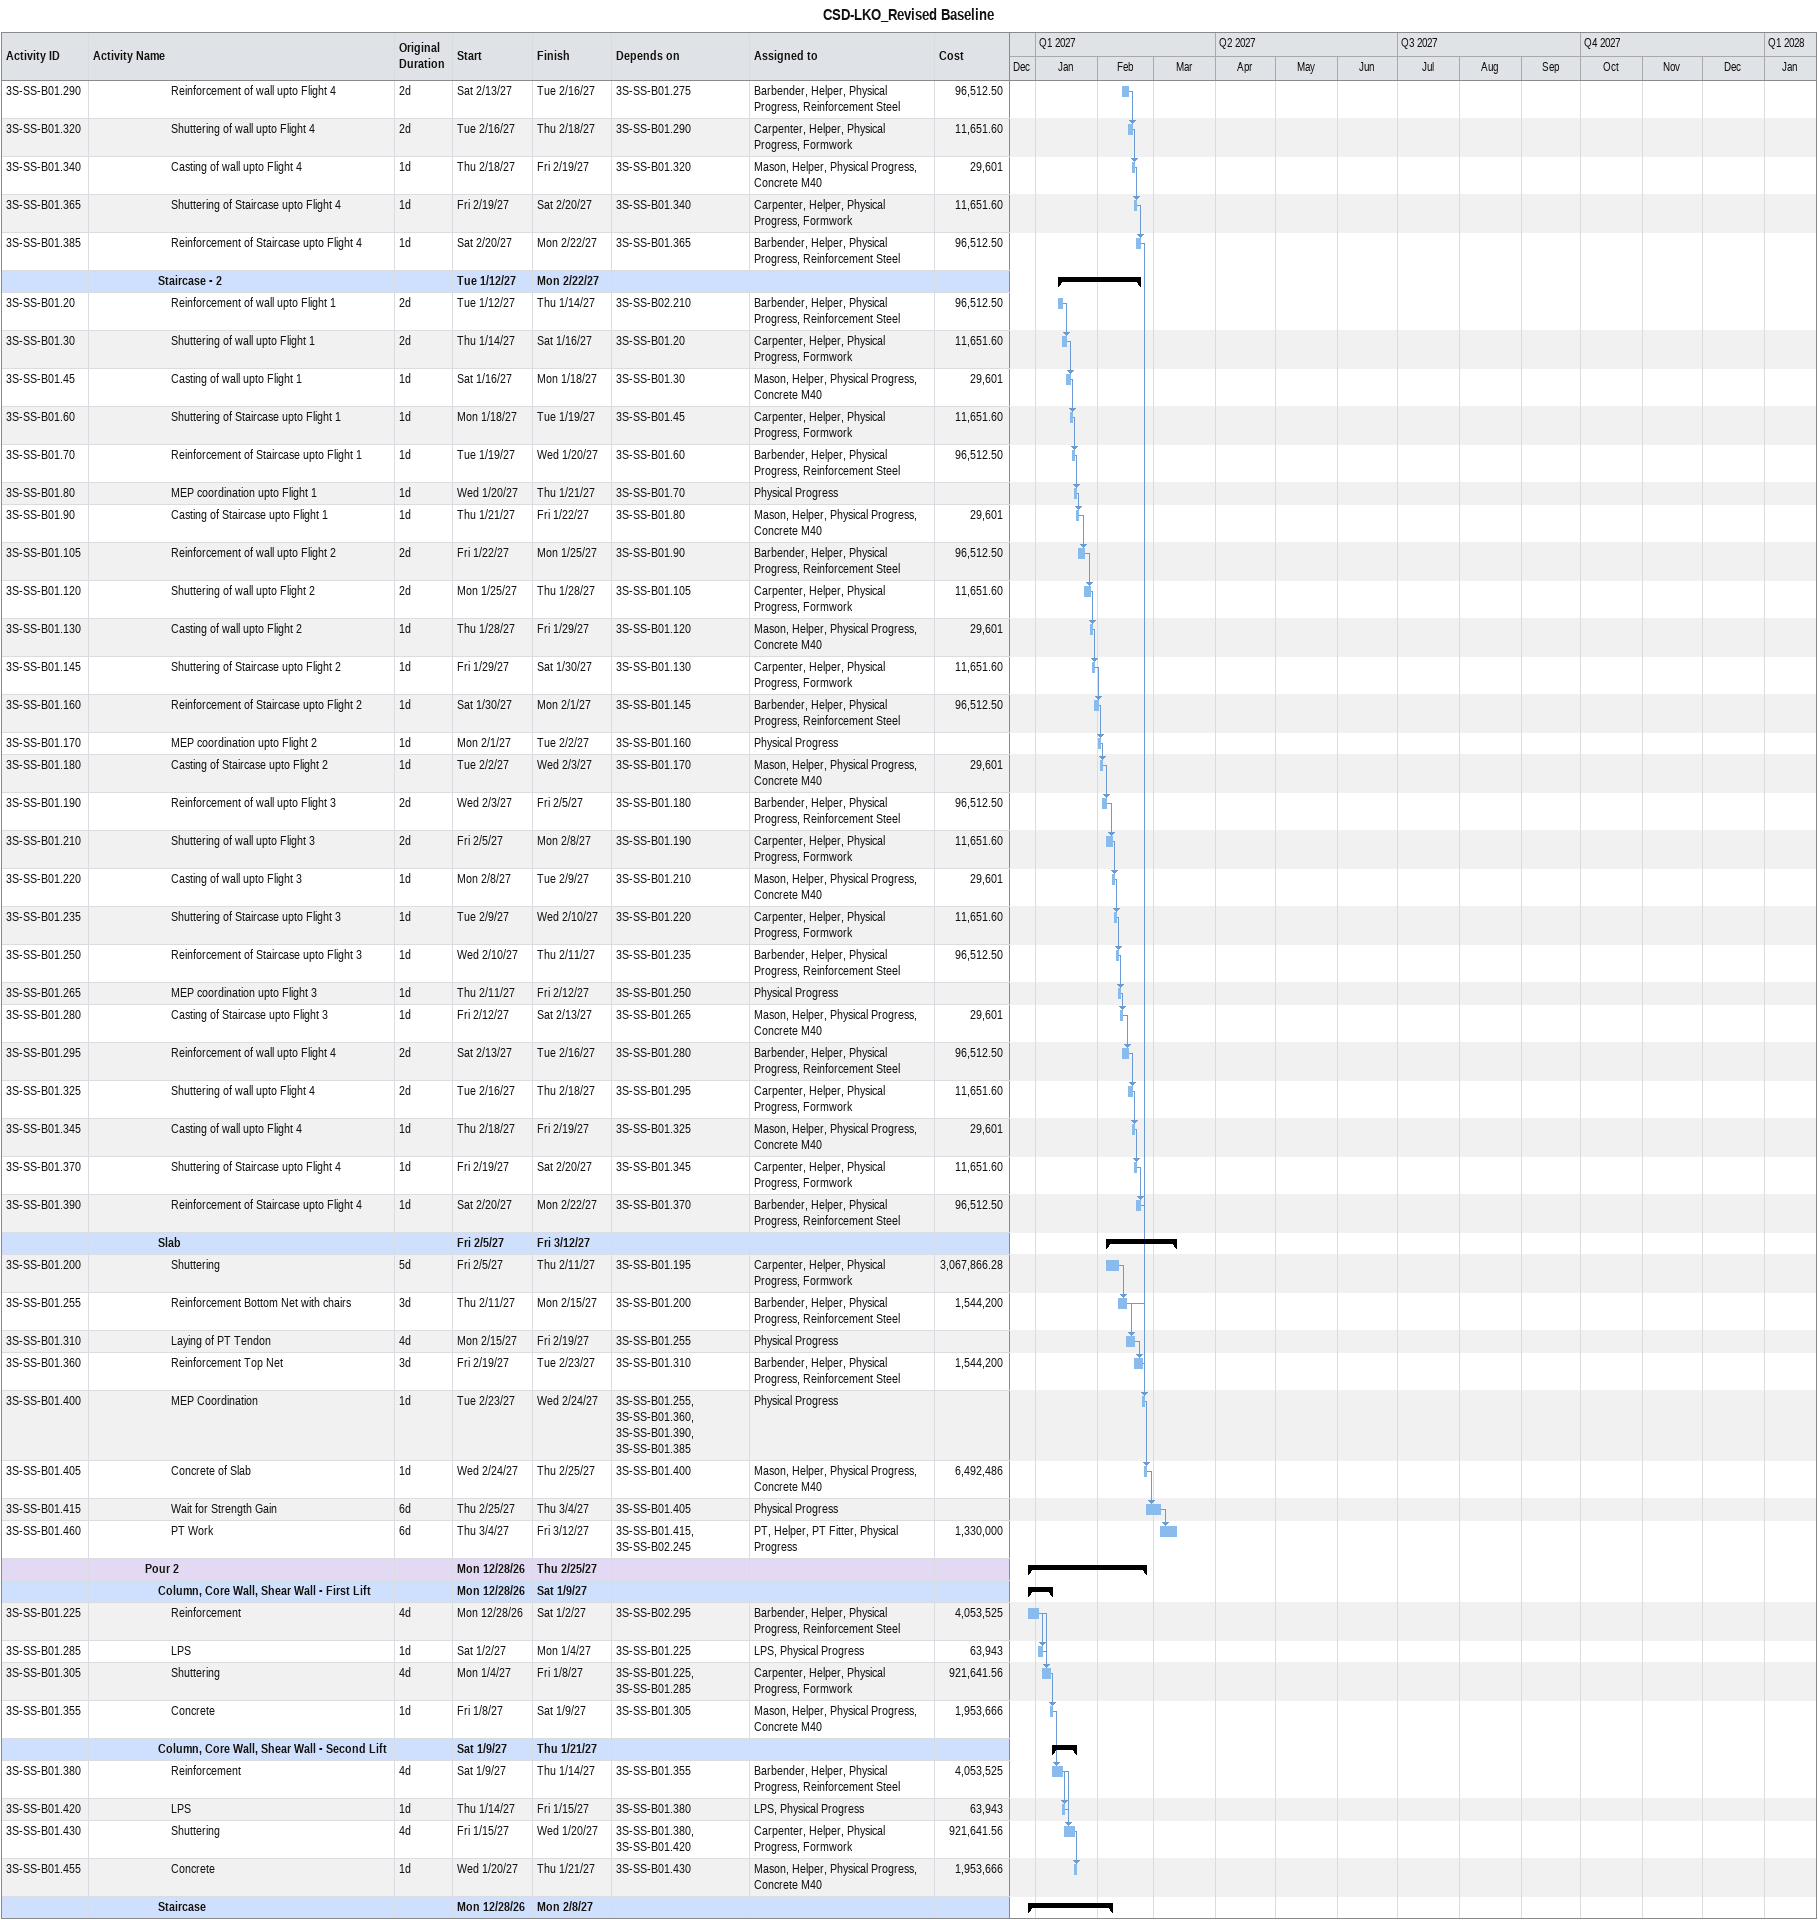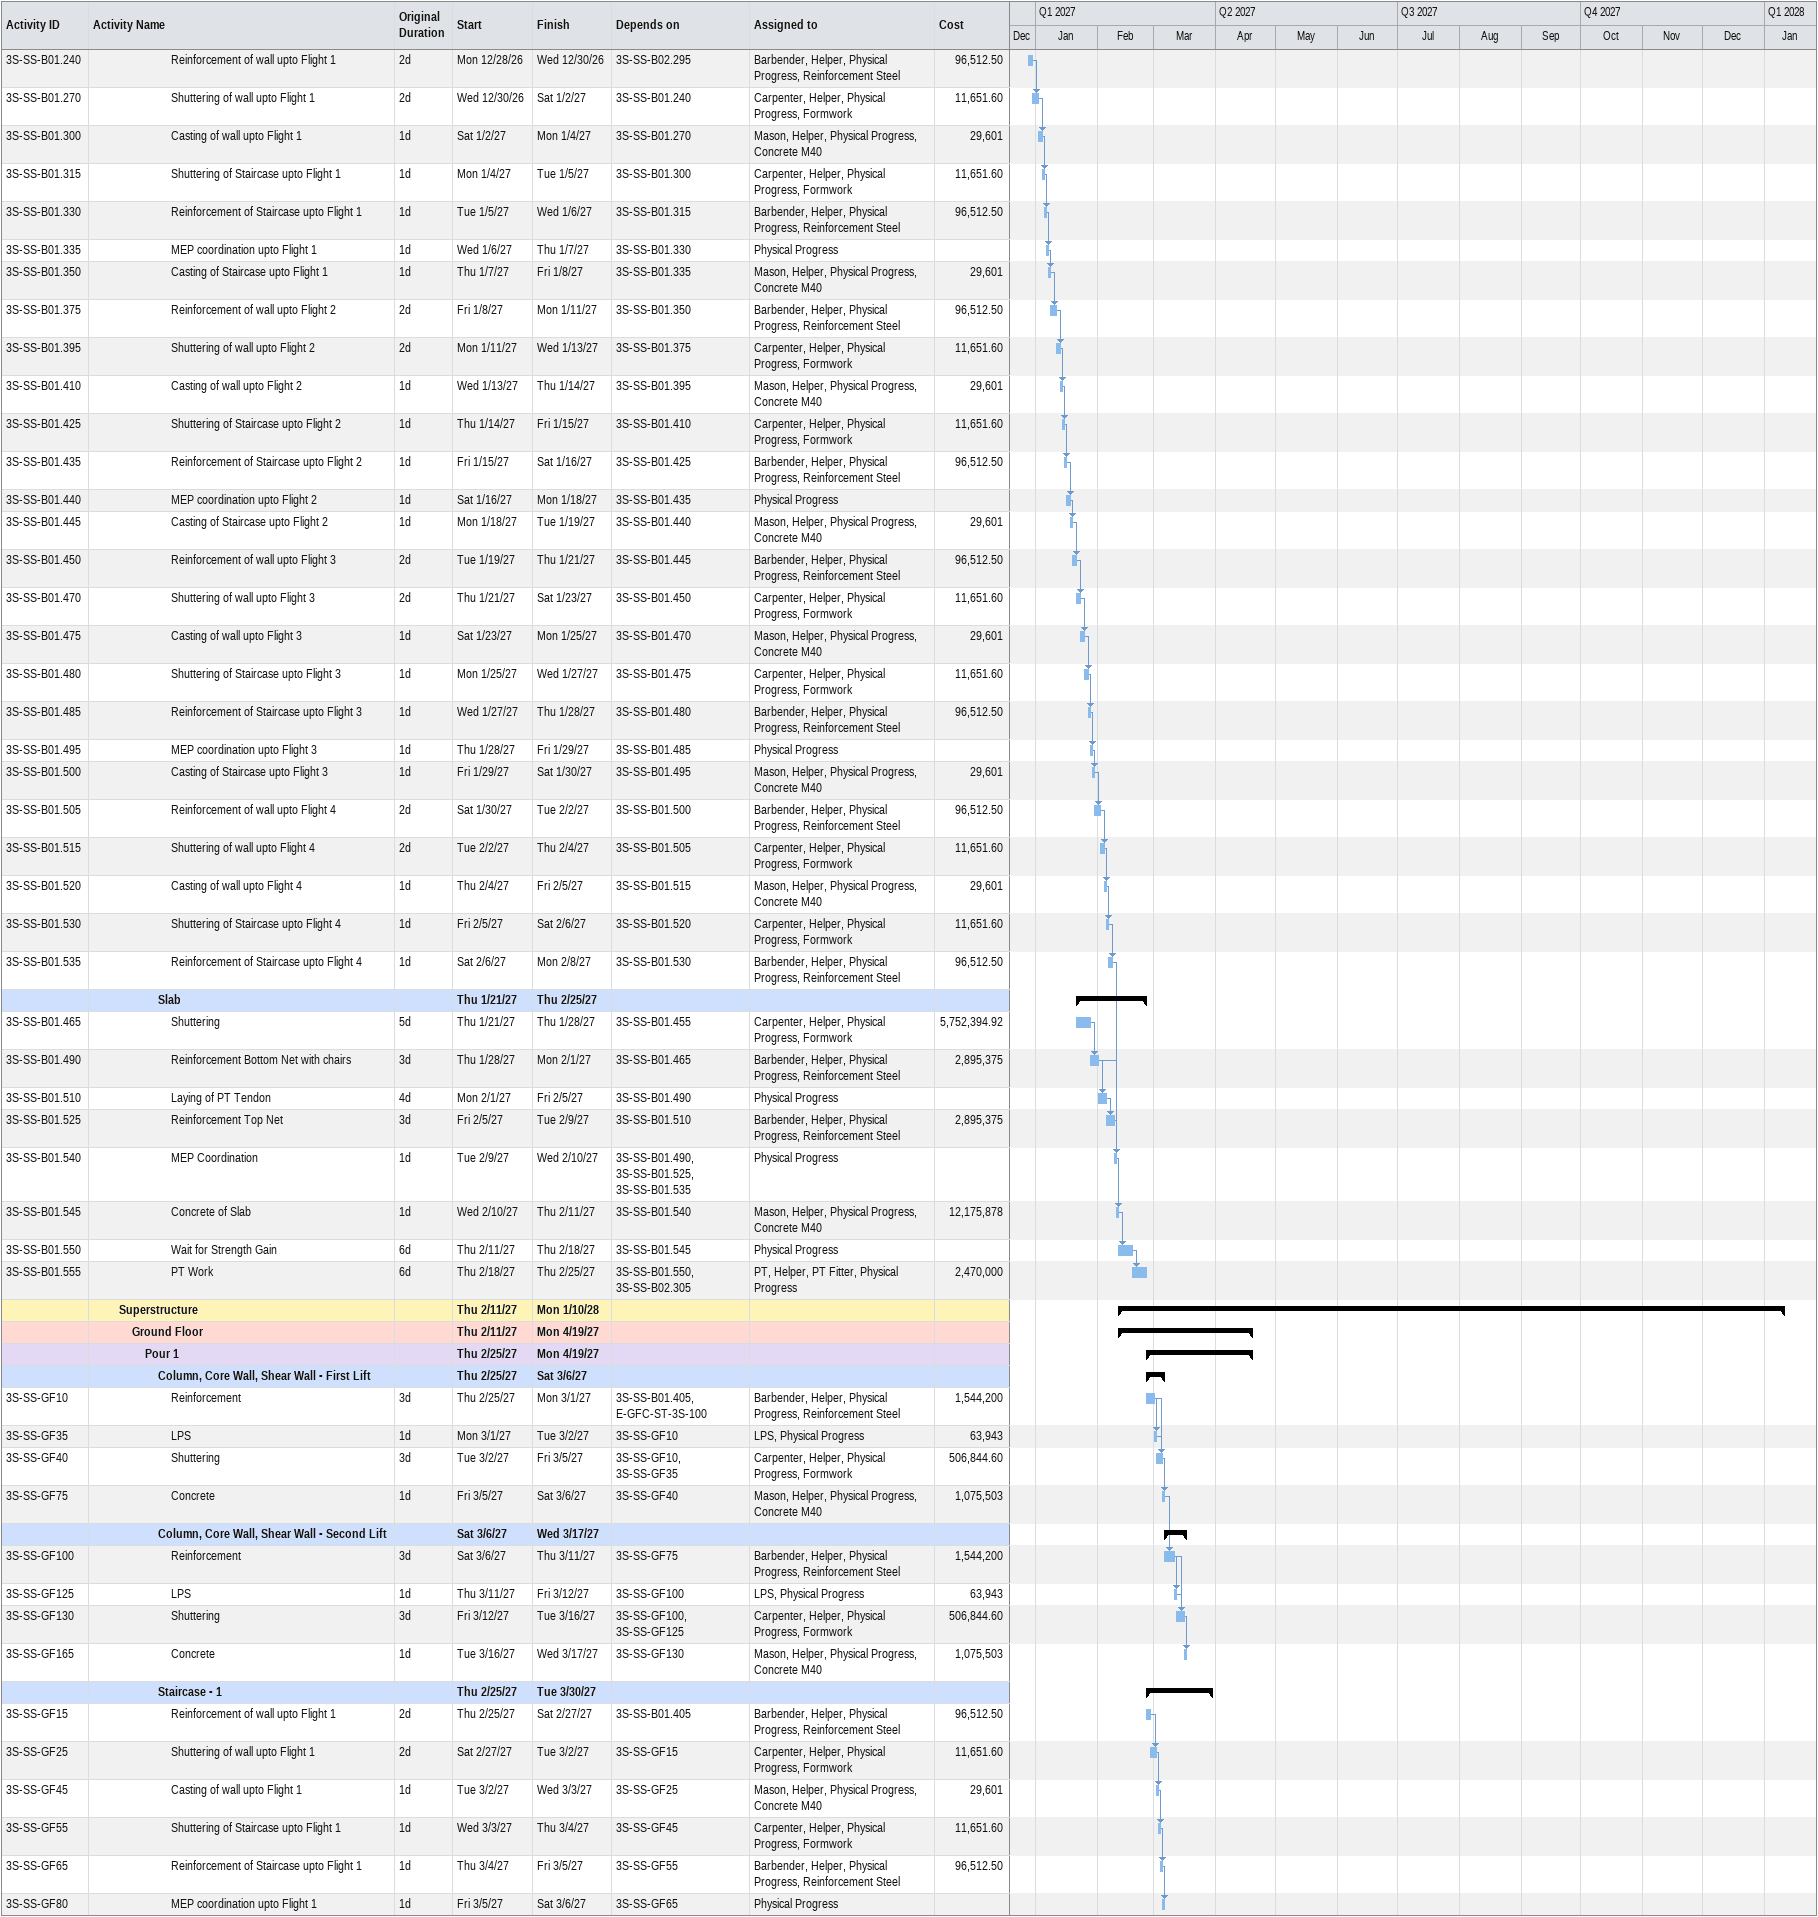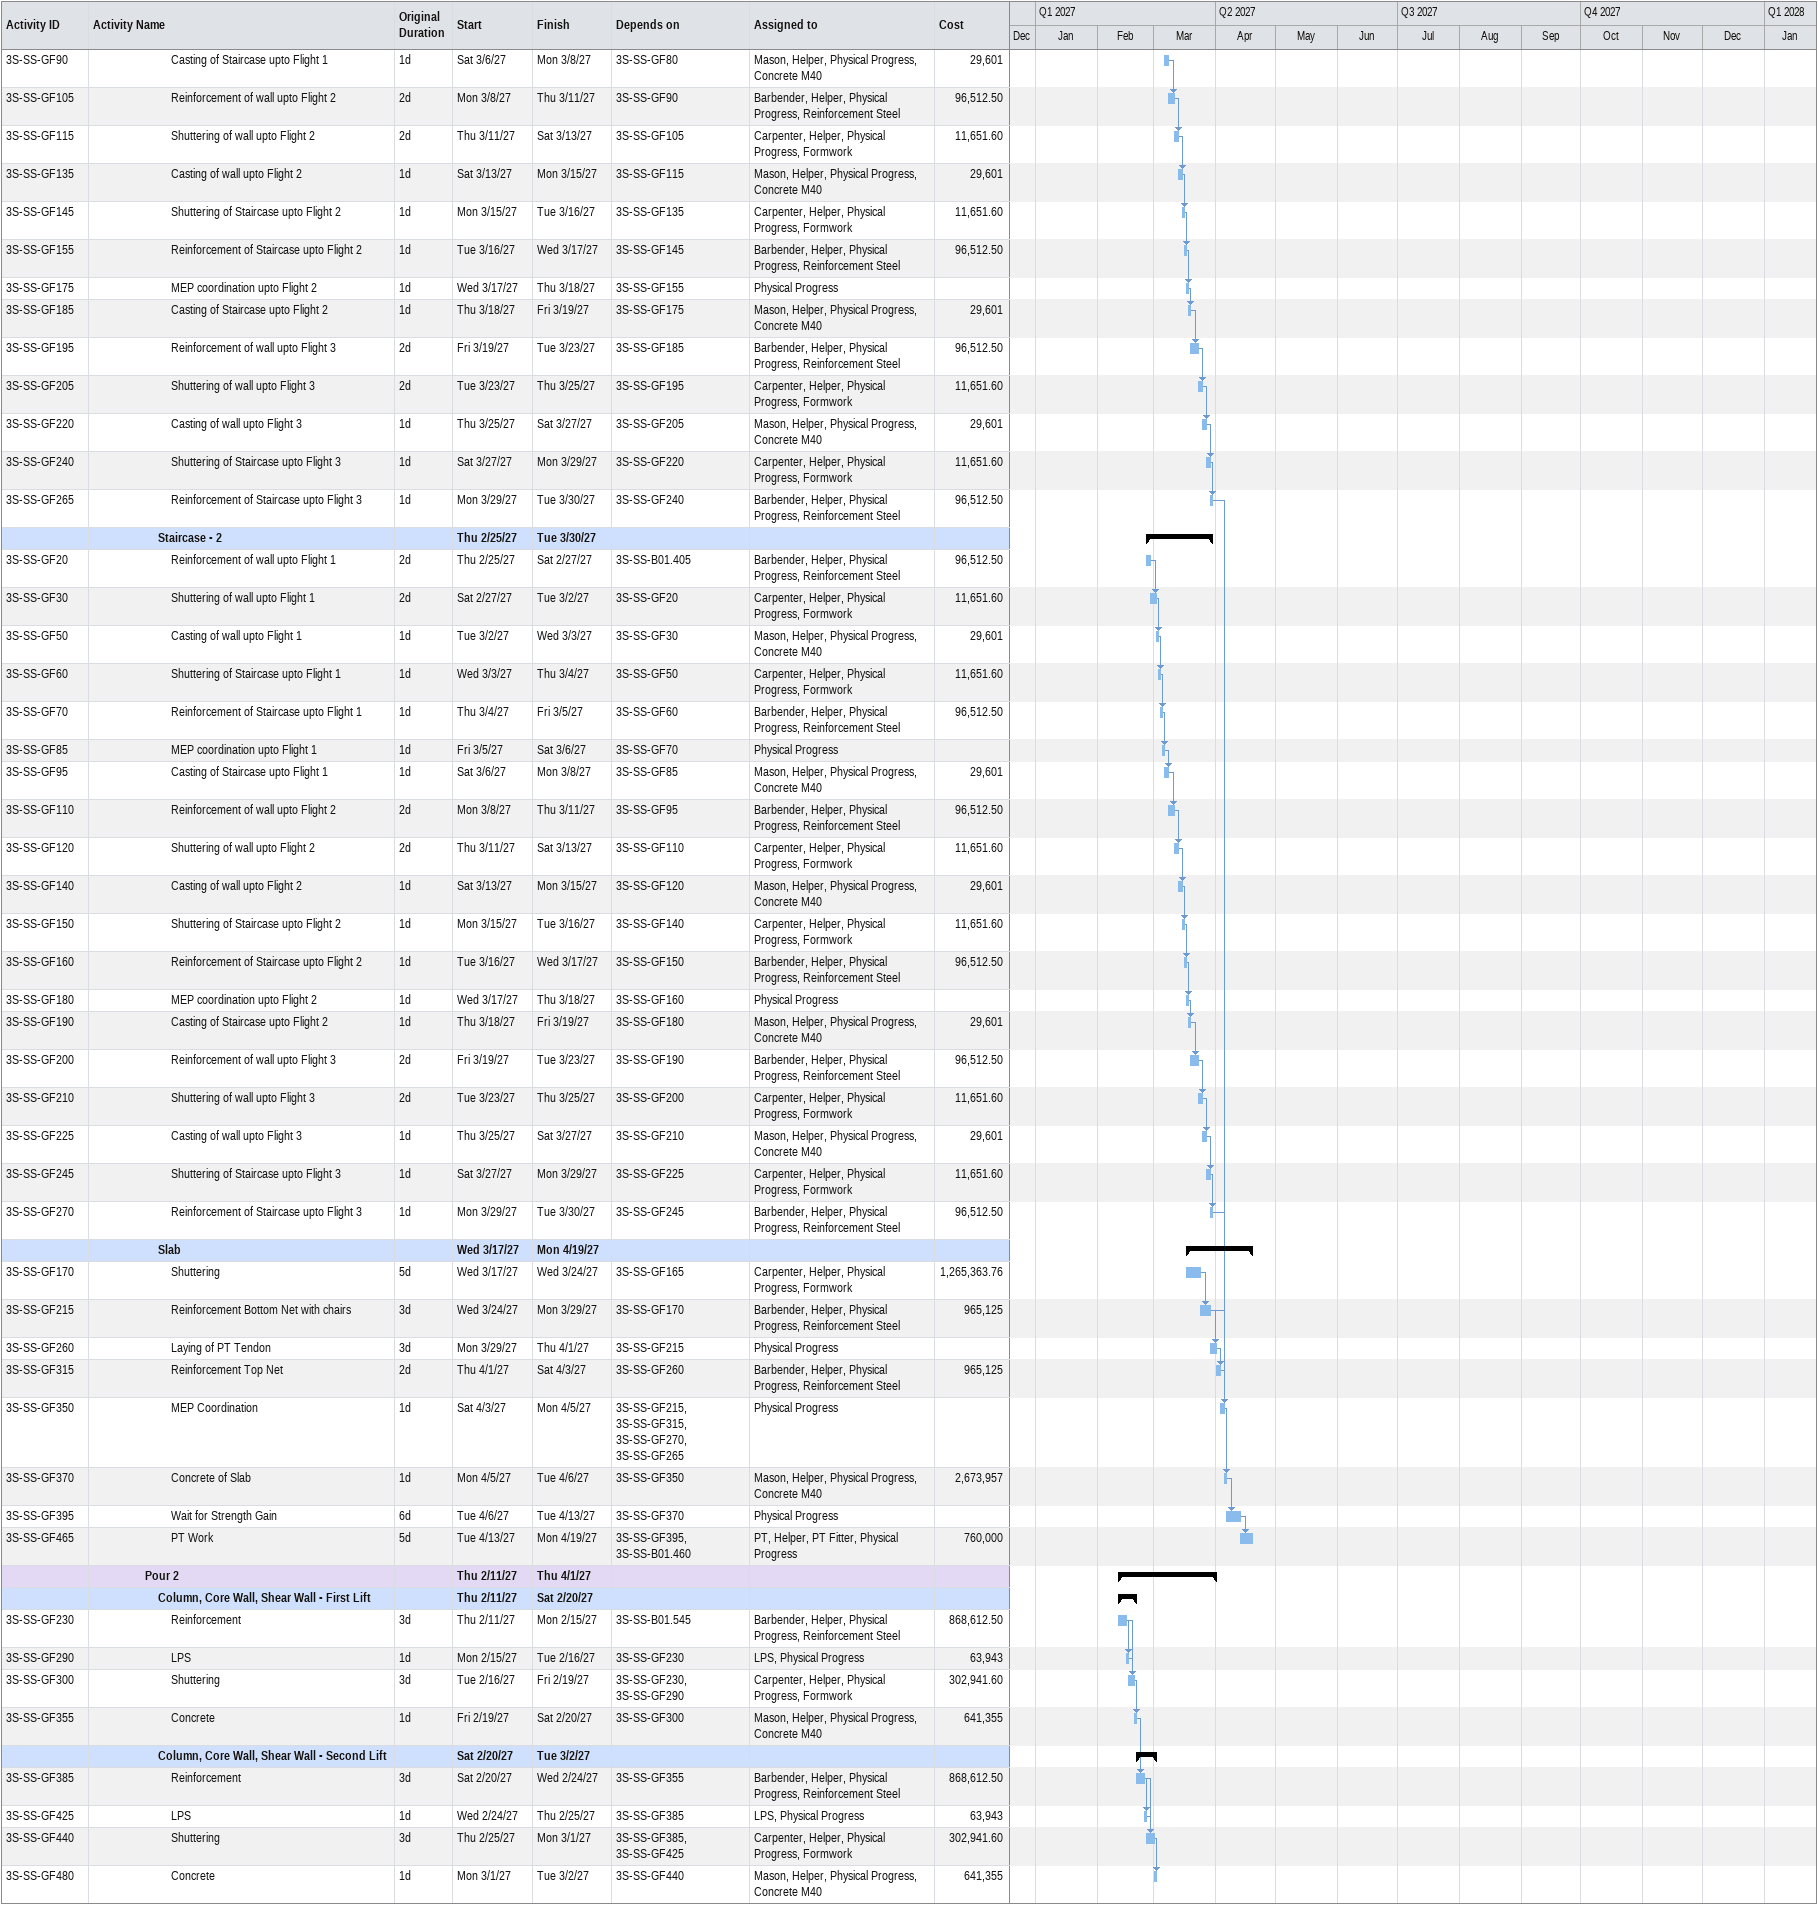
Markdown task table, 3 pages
CSD-LKO_Revised Baseline

| ID | Level | Task | Original duration | Start | Finish | Predecessors | Resources | Cost |
|---|---|---|---|---|---|---|---|---|
| 3S-SS-B01.290 | 7 | Reinforcement of wall upto Flight 4 | 2d | 2027-02-13 | 2027-02-16 | 3S-SS-B01.275 | Barbender, Helper, Physical Progress, Reinforcement Steel | 96512.50 |
| 3S-SS-B01.320 | 7 | Shuttering of wall upto Flight 4 | 2d | 2027-02-16 | 2027-02-18 | 3S-SS-B01.290 | Carpenter, Helper, Physical Progress, Formwork | 11651.60 |
| 3S-SS-B01.340 | 7 | Casting of wall upto Flight 4 | 1d | 2027-02-18 | 2027-02-19 | 3S-SS-B01.320 | Mason, Helper, Physical Progress, Concrete M40 | 29601 |
| 3S-SS-B01.365 | 7 | Shuttering of Staircase upto Flight 4 | 1d | 2027-02-19 | 2027-02-20 | 3S-SS-B01.340 | Carpenter, Helper, Physical Progress, Formwork | 11651.60 |
| 3S-SS-B01.385 | 7 | Reinforcement of Staircase upto Flight 4 | 1d | 2027-02-20 | 2027-02-22 | 3S-SS-B01.365 | Barbender, Helper, Physical Progress, Reinforcement Steel | 96512.50 |
|  | 6 | **Staircase - 2** |  | 2027-01-12 | 2027-02-22 |  |  |  |
| 3S-SS-B01.20 | 7 | Reinforcement of wall upto Flight 1 | 2d | 2027-01-12 | 2027-01-14 | 3S-SS-B02.210 | Barbender, Helper, Physical Progress, Reinforcement Steel | 96512.50 |
| 3S-SS-B01.30 | 7 | Shuttering of wall upto Flight 1 | 2d | 2027-01-14 | 2027-01-16 | 3S-SS-B01.20 | Carpenter, Helper, Physical Progress, Formwork | 11651.60 |
| 3S-SS-B01.45 | 7 | Casting of wall upto Flight 1 | 1d | 2027-01-16 | 2027-01-18 | 3S-SS-B01.30 | Mason, Helper, Physical Progress, Concrete M40 | 29601 |
| 3S-SS-B01.60 | 7 | Shuttering of Staircase upto Flight 1 | 1d | 2027-01-18 | 2027-01-19 | 3S-SS-B01.45 | Carpenter, Helper, Physical Progress, Formwork | 11651.60 |
| 3S-SS-B01.70 | 7 | Reinforcement of Staircase upto Flight 1 | 1d | 2027-01-19 | 2027-01-20 | 3S-SS-B01.60 | Barbender, Helper, Physical Progress, Reinforcement Steel | 96512.50 |
| 3S-SS-B01.80 | 7 | MEP coordination upto Flight 1 | 1d | 2027-01-20 | 2027-01-21 | 3S-SS-B01.70 | Physical Progress |  |
| 3S-SS-B01.90 | 7 | Casting of Staircase upto Flight 1 | 1d | 2027-01-21 | 2027-01-22 | 3S-SS-B01.80 | Mason, Helper, Physical Progress, Concrete M40 | 29601 |
| 3S-SS-B01.105 | 7 | Reinforcement of wall upto Flight 2 | 2d | 2027-01-22 | 2027-01-25 | 3S-SS-B01.90 | Barbender, Helper, Physical Progress, Reinforcement Steel | 96512.50 |
| 3S-SS-B01.120 | 7 | Shuttering of wall upto Flight 2 | 2d | 2027-01-25 | 2027-01-28 | 3S-SS-B01.105 | Carpenter, Helper, Physical Progress, Formwork | 11651.60 |
| 3S-SS-B01.130 | 7 | Casting of wall upto Flight 2 | 1d | 2027-01-28 | 2027-01-29 | 3S-SS-B01.120 | Mason, Helper, Physical Progress, Concrete M40 | 29601 |
| 3S-SS-B01.145 | 7 | Shuttering of Staircase upto Flight 2 | 1d | 2027-01-29 | 2027-01-30 | 3S-SS-B01.130 | Carpenter, Helper, Physical Progress, Formwork | 11651.60 |
| 3S-SS-B01.160 | 7 | Reinforcement of Staircase upto Flight 2 | 1d | 2027-01-30 | 2027-02-01 | 3S-SS-B01.145 | Barbender, Helper, Physical Progress, Reinforcement Steel | 96512.50 |
| 3S-SS-B01.170 | 7 | MEP coordination upto Flight 2 | 1d | 2027-02-01 | 2027-02-02 | 3S-SS-B01.160 | Physical Progress |  |
| 3S-SS-B01.180 | 7 | Casting of Staircase upto Flight 2 | 1d | 2027-02-02 | 2027-02-03 | 3S-SS-B01.170 | Mason, Helper, Physical Progress, Concrete M40 | 29601 |
| 3S-SS-B01.190 | 7 | Reinforcement of wall upto Flight 3 | 2d | 2027-02-03 | 2027-02-05 | 3S-SS-B01.180 | Barbender, Helper, Physical Progress, Reinforcement Steel | 96512.50 |
| 3S-SS-B01.210 | 7 | Shuttering of wall upto Flight 3 | 2d | 2027-02-05 | 2027-02-08 | 3S-SS-B01.190 | Carpenter, Helper, Physical Progress, Formwork | 11651.60 |
| 3S-SS-B01.220 | 7 | Casting of wall upto Flight 3 | 1d | 2027-02-08 | 2027-02-09 | 3S-SS-B01.210 | Mason, Helper, Physical Progress, Concrete M40 | 29601 |
| 3S-SS-B01.235 | 7 | Shuttering of Staircase upto Flight 3 | 1d | 2027-02-09 | 2027-02-10 | 3S-SS-B01.220 | Carpenter, Helper, Physical Progress, Formwork | 11651.60 |
| 3S-SS-B01.250 | 7 | Reinforcement of Staircase upto Flight 3 | 1d | 2027-02-10 | 2027-02-11 | 3S-SS-B01.235 | Barbender, Helper, Physical Progress, Reinforcement Steel | 96512.50 |
| 3S-SS-B01.265 | 7 | MEP coordination upto Flight 3 | 1d | 2027-02-11 | 2027-02-12 | 3S-SS-B01.250 | Physical Progress |  |
| 3S-SS-B01.280 | 7 | Casting of Staircase upto Flight 3 | 1d | 2027-02-12 | 2027-02-13 | 3S-SS-B01.265 | Mason, Helper, Physical Progress, Concrete M40 | 29601 |
| 3S-SS-B01.295 | 7 | Reinforcement of wall upto Flight 4 | 2d | 2027-02-13 | 2027-02-16 | 3S-SS-B01.280 | Barbender, Helper, Physical Progress, Reinforcement Steel | 96512.50 |
| 3S-SS-B01.325 | 7 | Shuttering of wall upto Flight 4 | 2d | 2027-02-16 | 2027-02-18 | 3S-SS-B01.295 | Carpenter, Helper, Physical Progress, Formwork | 11651.60 |
| 3S-SS-B01.345 | 7 | Casting of wall upto Flight 4 | 1d | 2027-02-18 | 2027-02-19 | 3S-SS-B01.325 | Mason, Helper, Physical Progress, Concrete M40 | 29601 |
| 3S-SS-B01.370 | 7 | Shuttering of Staircase upto Flight 4 | 1d | 2027-02-19 | 2027-02-20 | 3S-SS-B01.345 | Carpenter, Helper, Physical Progress, Formwork | 11651.60 |
| 3S-SS-B01.390 | 7 | Reinforcement of Staircase upto Flight 4 | 1d | 2027-02-20 | 2027-02-22 | 3S-SS-B01.370 | Barbender, Helper, Physical Progress, Reinforcement Steel | 96512.50 |
|  | 6 | **Slab** |  | 2027-02-05 | 2027-03-12 |  |  |  |
| 3S-SS-B01.200 | 7 | Shuttering | 5d | 2027-02-05 | 2027-02-11 | 3S-SS-B01.195 | Carpenter, Helper, Physical Progress, Formwork | 3067866.28 |
| 3S-SS-B01.255 | 7 | Reinforcement Bottom Net with chairs | 3d | 2027-02-11 | 2027-02-15 | 3S-SS-B01.200 | Barbender, Helper, Physical Progress, Reinforcement Steel | 1544200 |
| 3S-SS-B01.310 | 7 | Laying of PT Tendon | 4d | 2027-02-15 | 2027-02-19 | 3S-SS-B01.255 | Physical Progress |  |
| 3S-SS-B01.360 | 7 | Reinforcement Top Net | 3d | 2027-02-19 | 2027-02-23 | 3S-SS-B01.310 | Barbender, Helper, Physical Progress, Reinforcement Steel | 1544200 |
| 3S-SS-B01.400 | 7 | MEP Coordination | 1d | 2027-02-23 | 2027-02-24 | 3S-SS-B01.255, 3S-SS-B01.360, 3S-SS-B01.390, 3S-SS-B01.385 | Physical Progress |  |
| 3S-SS-B01.405 | 7 | Concrete of Slab | 1d | 2027-02-24 | 2027-02-25 | 3S-SS-B01.400 | Mason, Helper, Physical Progress, Concrete M40 | 6492486 |
| 3S-SS-B01.415 | 7 | Wait for Strength Gain | 6d | 2027-02-25 | 2027-03-04 | 3S-SS-B01.405 | Physical Progress |  |
| 3S-SS-B01.460 | 7 | PT Work | 6d | 2027-03-04 | 2027-03-12 | 3S-SS-B01.415, 3S-SS-B02.245 | PT, Helper, PT Fitter, Physical Progress | 1330000 |
|  | 5 | **Pour 2** |  | 2026-12-28 | 2027-02-25 |  |  |  |
|  | 6 | **Column, Core Wall, Shear Wall - First Lift** |  | 2026-12-28 | 2027-01-09 |  |  |  |
| 3S-SS-B01.225 | 7 | Reinforcement | 4d | 2026-12-28 | 2027-01-02 | 3S-SS-B02.295 | Barbender, Helper, Physical Progress, Reinforcement Steel | 4053525 |
| 3S-SS-B01.285 | 7 | LPS | 1d | 2027-01-02 | 2027-01-04 | 3S-SS-B01.225 | LPS, Physical Progress | 63943 |
| 3S-SS-B01.305 | 7 | Shuttering | 4d | 2027-01-04 | 2027-01-08 | 3S-SS-B01.225, 3S-SS-B01.285 | Carpenter, Helper, Physical Progress, Formwork | 921641.56 |
| 3S-SS-B01.355 | 7 | Concrete | 1d | 2027-01-08 | 2027-01-09 | 3S-SS-B01.305 | Mason, Helper, Physical Progress, Concrete M40 | 1953666 |
|  | 6 | **Column, Core Wall, Shear Wall - Second Lift** |  | 2027-01-09 | 2027-01-21 |  |  |  |
| 3S-SS-B01.380 | 7 | Reinforcement | 4d | 2027-01-09 | 2027-01-14 | 3S-SS-B01.355 | Barbender, Helper, Physical Progress, Reinforcement Steel | 4053525 |
| 3S-SS-B01.420 | 7 | LPS | 1d | 2027-01-14 | 2027-01-15 | 3S-SS-B01.380 | LPS, Physical Progress | 63943 |
| 3S-SS-B01.430 | 7 | Shuttering | 4d | 2027-01-15 | 2027-01-20 | 3S-SS-B01.380, 3S-SS-B01.420 | Carpenter, Helper, Physical Progress, Formwork | 921641.56 |
| 3S-SS-B01.455 | 7 | Concrete | 1d | 2027-01-20 | 2027-01-21 | 3S-SS-B01.430 | Mason, Helper, Physical Progress, Concrete M40 | 1953666 |
|  | 6 | **Staircase** |  | 2026-12-28 | 2027-02-08 |  |  |  |
| 3S-SS-B01.240 | 7 | Reinforcement of wall upto Flight 1 | 2d | 2026-12-28 | 2026-12-30 | 3S-SS-B02.295 | Barbender, Helper, Physical Progress, Reinforcement Steel | 96512.50 |
| 3S-SS-B01.270 | 7 | Shuttering of wall upto Flight 1 | 2d | 2026-12-30 | 2027-01-02 | 3S-SS-B01.240 | Carpenter, Helper, Physical Progress, Formwork | 11651.60 |
| 3S-SS-B01.300 | 7 | Casting of wall upto Flight 1 | 1d | 2027-01-02 | 2027-01-04 | 3S-SS-B01.270 | Mason, Helper, Physical Progress, Concrete M40 | 29601 |
| 3S-SS-B01.315 | 7 | Shuttering of Staircase upto Flight 1 | 1d | 2027-01-04 | 2027-01-05 | 3S-SS-B01.300 | Carpenter, Helper, Physical Progress, Formwork | 11651.60 |
| 3S-SS-B01.330 | 7 | Reinforcement of Staircase upto Flight 1 | 1d | 2027-01-05 | 2027-01-06 | 3S-SS-B01.315 | Barbender, Helper, Physical Progress, Reinforcement Steel | 96512.50 |
| 3S-SS-B01.335 | 7 | MEP coordination upto Flight 1 | 1d | 2027-01-06 | 2027-01-07 | 3S-SS-B01.330 | Physical Progress |  |
| 3S-SS-B01.350 | 7 | Casting of Staircase upto Flight 1 | 1d | 2027-01-07 | 2027-01-08 | 3S-SS-B01.335 | Mason, Helper, Physical Progress, Concrete M40 | 29601 |
| 3S-SS-B01.375 | 7 | Reinforcement of wall upto Flight 2 | 2d | 2027-01-08 | 2027-01-11 | 3S-SS-B01.350 | Barbender, Helper, Physical Progress, Reinforcement Steel | 96512.50 |
| 3S-SS-B01.395 | 7 | Shuttering of wall upto Flight 2 | 2d | 2027-01-11 | 2027-01-13 | 3S-SS-B01.375 | Carpenter, Helper, Physical Progress, Formwork | 11651.60 |
| 3S-SS-B01.410 | 7 | Casting of wall upto Flight 2 | 1d | 2027-01-13 | 2027-01-14 | 3S-SS-B01.395 | Mason, Helper, Physical Progress, Concrete M40 | 29601 |
| 3S-SS-B01.425 | 7 | Shuttering of Staircase upto Flight 2 | 1d | 2027-01-14 | 2027-01-15 | 3S-SS-B01.410 | Carpenter, Helper, Physical Progress, Formwork | 11651.60 |
| 3S-SS-B01.435 | 7 | Reinforcement of Staircase upto Flight 2 | 1d | 2027-01-15 | 2027-01-16 | 3S-SS-B01.425 | Barbender, Helper, Physical Progress, Reinforcement Steel | 96512.50 |
| 3S-SS-B01.440 | 7 | MEP coordination upto Flight 2 | 1d | 2027-01-16 | 2027-01-18 | 3S-SS-B01.435 | Physical Progress |  |
| 3S-SS-B01.445 | 7 | Casting of Staircase upto Flight 2 | 1d | 2027-01-18 | 2027-01-19 | 3S-SS-B01.440 | Mason, Helper, Physical Progress, Concrete M40 | 29601 |
| 3S-SS-B01.450 | 7 | Reinforcement of wall upto Flight 3 | 2d | 2027-01-19 | 2027-01-21 | 3S-SS-B01.445 | Barbender, Helper, Physical Progress, Reinforcement Steel | 96512.50 |
| 3S-SS-B01.470 | 7 | Shuttering of wall upto Flight 3 | 2d | 2027-01-21 | 2027-01-23 | 3S-SS-B01.450 | Carpenter, Helper, Physical Progress, Formwork | 11651.60 |
| 3S-SS-B01.475 | 7 | Casting of wall upto Flight 3 | 1d | 2027-01-23 | 2027-01-25 | 3S-SS-B01.470 | Mason, Helper, Physical Progress, Concrete M40 | 29601 |
| 3S-SS-B01.480 | 7 | Shuttering of Staircase upto Flight 3 | 1d | 2027-01-25 | 2027-01-27 | 3S-SS-B01.475 | Carpenter, Helper, Physical Progress, Formwork | 11651.60 |
| 3S-SS-B01.485 | 7 | Reinforcement of Staircase upto Flight 3 | 1d | 2027-01-27 | 2027-01-28 | 3S-SS-B01.480 | Barbender, Helper, Physical Progress, Reinforcement Steel | 96512.50 |
| 3S-SS-B01.495 | 7 | MEP coordination upto Flight 3 | 1d | 2027-01-28 | 2027-01-29 | 3S-SS-B01.485 | Physical Progress |  |
| 3S-SS-B01.500 | 7 | Casting of Staircase upto Flight 3 | 1d | 2027-01-29 | 2027-01-30 | 3S-SS-B01.495 | Mason, Helper, Physical Progress, Concrete M40 | 29601 |
| 3S-SS-B01.505 | 7 | Reinforcement of wall upto Flight 4 | 2d | 2027-01-30 | 2027-02-02 | 3S-SS-B01.500 | Barbender, Helper, Physical Progress, Reinforcement Steel | 96512.50 |
| 3S-SS-B01.515 | 7 | Shuttering of wall upto Flight 4 | 2d | 2027-02-02 | 2027-02-04 | 3S-SS-B01.505 | Carpenter, Helper, Physical Progress, Formwork | 11651.60 |
| 3S-SS-B01.520 | 7 | Casting of wall upto Flight 4 | 1d | 2027-02-04 | 2027-02-05 | 3S-SS-B01.515 | Mason, Helper, Physical Progress, Concrete M40 | 29601 |
| 3S-SS-B01.530 | 7 | Shuttering of Staircase upto Flight 4 | 1d | 2027-02-05 | 2027-02-06 | 3S-SS-B01.520 | Carpenter, Helper, Physical Progress, Formwork | 11651.60 |
| 3S-SS-B01.535 | 7 | Reinforcement of Staircase upto Flight 4 | 1d | 2027-02-06 | 2027-02-08 | 3S-SS-B01.530 | Barbender, Helper, Physical Progress, Reinforcement Steel | 96512.50 |
|  | 6 | **Slab** |  | 2027-01-21 | 2027-02-25 |  |  |  |
| 3S-SS-B01.465 | 7 | Shuttering | 5d | 2027-01-21 | 2027-01-28 | 3S-SS-B01.455 | Carpenter, Helper, Physical Progress, Formwork | 5752394.92 |
| 3S-SS-B01.490 | 7 | Reinforcement Bottom Net with chairs | 3d | 2027-01-28 | 2027-02-01 | 3S-SS-B01.465 | Barbender, Helper, Physical Progress, Reinforcement Steel | 2895375 |
| 3S-SS-B01.510 | 7 | Laying of PT Tendon | 4d | 2027-02-01 | 2027-02-05 | 3S-SS-B01.490 | Physical Progress |  |
| 3S-SS-B01.525 | 7 | Reinforcement Top Net | 3d | 2027-02-05 | 2027-02-09 | 3S-SS-B01.510 | Barbender, Helper, Physical Progress, Reinforcement Steel | 2895375 |
| 3S-SS-B01.540 | 7 | MEP Coordination | 1d | 2027-02-09 | 2027-02-10 | 3S-SS-B01.490, 3S-SS-B01.525, 3S-SS-B01.535 | Physical Progress |  |
| 3S-SS-B01.545 | 7 | Concrete of Slab | 1d | 2027-02-10 | 2027-02-11 | 3S-SS-B01.540 | Mason, Helper, Physical Progress, Concrete M40 | 12175878 |
| 3S-SS-B01.550 | 7 | Wait for Strength Gain | 6d | 2027-02-11 | 2027-02-18 | 3S-SS-B01.545 | Physical Progress |  |
| 3S-SS-B01.555 | 7 | PT Work | 6d | 2027-02-18 | 2027-02-25 | 3S-SS-B01.550, 3S-SS-B02.305 | PT, Helper, PT Fitter, Physical Progress | 2470000 |
|  | 3 | **Superstructure** |  | 2027-02-11 | 2028-01-10 |  |  |  |
|  | 4 | **Ground Floor** |  | 2027-02-11 | 2027-04-19 |  |  |  |
|  | 5 | **Pour 1** |  | 2027-02-25 | 2027-04-19 |  |  |  |
|  | 6 | **Column, Core Wall, Shear Wall - First Lift** |  | 2027-02-25 | 2027-03-06 |  |  |  |
| 3S-SS-GF10 | 7 | Reinforcement | 3d | 2027-02-25 | 2027-03-01 | 3S-SS-B01.405, E-GFC-ST-3S-100 | Barbender, Helper, Physical Progress, Reinforcement Steel | 1544200 |
| 3S-SS-GF35 | 7 | LPS | 1d | 2027-03-01 | 2027-03-02 | 3S-SS-GF10 | LPS, Physical Progress | 63943 |
| 3S-SS-GF40 | 7 | Shuttering | 3d | 2027-03-02 | 2027-03-05 | 3S-SS-GF10, 3S-SS-GF35 | Carpenter, Helper, Physical Progress, Formwork | 506844.60 |
| 3S-SS-GF75 | 7 | Concrete | 1d | 2027-03-05 | 2027-03-06 | 3S-SS-GF40 | Mason, Helper, Physical Progress, Concrete M40 | 1075503 |
|  | 6 | **Column, Core Wall, Shear Wall - Second Lift** |  | 2027-03-06 | 2027-03-17 |  |  |  |
| 3S-SS-GF100 | 7 | Reinforcement | 3d | 2027-03-06 | 2027-03-11 | 3S-SS-GF75 | Barbender, Helper, Physical Progress, Reinforcement Steel | 1544200 |
| 3S-SS-GF125 | 7 | LPS | 1d | 2027-03-11 | 2027-03-12 | 3S-SS-GF100 | LPS, Physical Progress | 63943 |
| 3S-SS-GF130 | 7 | Shuttering | 3d | 2027-03-12 | 2027-03-16 | 3S-SS-GF100, 3S-SS-GF125 | Carpenter, Helper, Physical Progress, Formwork | 506844.60 |
| 3S-SS-GF165 | 7 | Concrete | 1d | 2027-03-16 | 2027-03-17 | 3S-SS-GF130 | Mason, Helper, Physical Progress, Concrete M40 | 1075503 |
|  | 6 | **Staircase - 1** |  | 2027-02-25 | 2027-03-30 |  |  |  |
| 3S-SS-GF15 | 7 | Reinforcement of wall upto Flight 1 | 2d | 2027-02-25 | 2027-02-27 | 3S-SS-B01.405 | Barbender, Helper, Physical Progress, Reinforcement Steel | 96512.50 |
| 3S-SS-GF25 | 7 | Shuttering of wall upto Flight 1 | 2d | 2027-02-27 | 2027-03-02 | 3S-SS-GF15 | Carpenter, Helper, Physical Progress, Formwork | 11651.60 |
| 3S-SS-GF45 | 7 | Casting of wall upto Flight 1 | 1d | 2027-03-02 | 2027-03-03 | 3S-SS-GF25 | Mason, Helper, Physical Progress, Concrete M40 | 29601 |
| 3S-SS-GF55 | 7 | Shuttering of Staircase upto Flight 1 | 1d | 2027-03-03 | 2027-03-04 | 3S-SS-GF45 | Carpenter, Helper, Physical Progress, Formwork | 11651.60 |
| 3S-SS-GF65 | 7 | Reinforcement of Staircase upto Flight 1 | 1d | 2027-03-04 | 2027-03-05 | 3S-SS-GF55 | Barbender, Helper, Physical Progress, Reinforcement Steel | 96512.50 |
| 3S-SS-GF80 | 7 | MEP coordination upto Flight 1 | 1d | 2027-03-05 | 2027-03-06 | 3S-SS-GF65 | Physical Progress |  |
| 3S-SS-GF90 | 7 | Casting of Staircase upto Flight 1 | 1d | 2027-03-06 | 2027-03-08 | 3S-SS-GF80 | Mason, Helper, Physical Progress, Concrete M40 | 29601 |
| 3S-SS-GF105 | 7 | Reinforcement of wall upto Flight 2 | 2d | 2027-03-08 | 2027-03-11 | 3S-SS-GF90 | Barbender, Helper, Physical Progress, Reinforcement Steel | 96512.50 |
| 3S-SS-GF115 | 7 | Shuttering of wall upto Flight 2 | 2d | 2027-03-11 | 2027-03-13 | 3S-SS-GF105 | Carpenter, Helper, Physical Progress, Formwork | 11651.60 |
| 3S-SS-GF135 | 7 | Casting of wall upto Flight 2 | 1d | 2027-03-13 | 2027-03-15 | 3S-SS-GF115 | Mason, Helper, Physical Progress, Concrete M40 | 29601 |
| 3S-SS-GF145 | 7 | Shuttering of Staircase upto Flight 2 | 1d | 2027-03-15 | 2027-03-16 | 3S-SS-GF135 | Carpenter, Helper, Physical Progress, Formwork | 11651.60 |
| 3S-SS-GF155 | 7 | Reinforcement of Staircase upto Flight 2 | 1d | 2027-03-16 | 2027-03-17 | 3S-SS-GF145 | Barbender, Helper, Physical Progress, Reinforcement Steel | 96512.50 |
| 3S-SS-GF175 | 7 | MEP coordination upto Flight 2 | 1d | 2027-03-17 | 2027-03-18 | 3S-SS-GF155 | Physical Progress |  |
| 3S-SS-GF185 | 7 | Casting of Staircase upto Flight 2 | 1d | 2027-03-18 | 2027-03-19 | 3S-SS-GF175 | Mason, Helper, Physical Progress, Concrete M40 | 29601 |
| 3S-SS-GF195 | 7 | Reinforcement of wall upto Flight 3 | 2d | 2027-03-19 | 2027-03-23 | 3S-SS-GF185 | Barbender, Helper, Physical Progress, Reinforcement Steel | 96512.50 |
| 3S-SS-GF205 | 7 | Shuttering of wall upto Flight 3 | 2d | 2027-03-23 | 2027-03-25 | 3S-SS-GF195 | Carpenter, Helper, Physical Progress, Formwork | 11651.60 |
| 3S-SS-GF220 | 7 | Casting of wall upto Flight 3 | 1d | 2027-03-25 | 2027-03-27 | 3S-SS-GF205 | Mason, Helper, Physical Progress, Concrete M40 | 29601 |
| 3S-SS-GF240 | 7 | Shuttering of Staircase upto Flight 3 | 1d | 2027-03-27 | 2027-03-29 | 3S-SS-GF220 | Carpenter, Helper, Physical Progress, Formwork | 11651.60 |
| 3S-SS-GF265 | 7 | Reinforcement of Staircase upto Flight 3 | 1d | 2027-03-29 | 2027-03-30 | 3S-SS-GF240 | Barbender, Helper, Physical Progress, Reinforcement Steel | 96512.50 |
|  | 6 | **Staircase - 2** |  | 2027-02-25 | 2027-03-30 |  |  |  |
| 3S-SS-GF20 | 7 | Reinforcement of wall upto Flight 1 | 2d | 2027-02-25 | 2027-02-27 | 3S-SS-B01.405 | Barbender, Helper, Physical Progress, Reinforcement Steel | 96512.50 |
| 3S-SS-GF30 | 7 | Shuttering of wall upto Flight 1 | 2d | 2027-02-27 | 2027-03-02 | 3S-SS-GF20 | Carpenter, Helper, Physical Progress, Formwork | 11651.60 |
| 3S-SS-GF50 | 7 | Casting of wall upto Flight 1 | 1d | 2027-03-02 | 2027-03-03 | 3S-SS-GF30 | Mason, Helper, Physical Progress, Concrete M40 | 29601 |
| 3S-SS-GF60 | 7 | Shuttering of Staircase upto Flight 1 | 1d | 2027-03-03 | 2027-03-04 | 3S-SS-GF50 | Carpenter, Helper, Physical Progress, Formwork | 11651.60 |
| 3S-SS-GF70 | 7 | Reinforcement of Staircase upto Flight 1 | 1d | 2027-03-04 | 2027-03-05 | 3S-SS-GF60 | Barbender, Helper, Physical Progress, Reinforcement Steel | 96512.50 |
| 3S-SS-GF85 | 7 | MEP coordination upto Flight 1 | 1d | 2027-03-05 | 2027-03-06 | 3S-SS-GF70 | Physical Progress |  |
| 3S-SS-GF95 | 7 | Casting of Staircase upto Flight 1 | 1d | 2027-03-06 | 2027-03-08 | 3S-SS-GF85 | Mason, Helper, Physical Progress, Concrete M40 | 29601 |
| 3S-SS-GF110 | 7 | Reinforcement of wall upto Flight 2 | 2d | 2027-03-08 | 2027-03-11 | 3S-SS-GF95 | Barbender, Helper, Physical Progress, Reinforcement Steel | 96512.50 |
| 3S-SS-GF120 | 7 | Shuttering of wall upto Flight 2 | 2d | 2027-03-11 | 2027-03-13 | 3S-SS-GF110 | Carpenter, Helper, Physical Progress, Formwork | 11651.60 |
| 3S-SS-GF140 | 7 | Casting of wall upto Flight 2 | 1d | 2027-03-13 | 2027-03-15 | 3S-SS-GF120 | Mason, Helper, Physical Progress, Concrete M40 | 29601 |
| 3S-SS-GF150 | 7 | Shuttering of Staircase upto Flight 2 | 1d | 2027-03-15 | 2027-03-16 | 3S-SS-GF140 | Carpenter, Helper, Physical Progress, Formwork | 11651.60 |
| 3S-SS-GF160 | 7 | Reinforcement of Staircase upto Flight 2 | 1d | 2027-03-16 | 2027-03-17 | 3S-SS-GF150 | Barbender, Helper, Physical Progress, Reinforcement Steel | 96512.50 |
| 3S-SS-GF180 | 7 | MEP coordination upto Flight 2 | 1d | 2027-03-17 | 2027-03-18 | 3S-SS-GF160 | Physical Progress |  |
| 3S-SS-GF190 | 7 | Casting of Staircase upto Flight 2 | 1d | 2027-03-18 | 2027-03-19 | 3S-SS-GF180 | Mason, Helper, Physical Progress, Concrete M40 | 29601 |
| 3S-SS-GF200 | 7 | Reinforcement of wall upto Flight 3 | 2d | 2027-03-19 | 2027-03-23 | 3S-SS-GF190 | Barbender, Helper, Physical Progress, Reinforcement Steel | 96512.50 |
| 3S-SS-GF210 | 7 | Shuttering of wall upto Flight 3 | 2d | 2027-03-23 | 2027-03-25 | 3S-SS-GF200 | Carpenter, Helper, Physical Progress, Formwork | 11651.60 |
| 3S-SS-GF225 | 7 | Casting of wall upto Flight 3 | 1d | 2027-03-25 | 2027-03-27 | 3S-SS-GF210 | Mason, Helper, Physical Progress, Concrete M40 | 29601 |
| 3S-SS-GF245 | 7 | Shuttering of Staircase upto Flight 3 | 1d | 2027-03-27 | 2027-03-29 | 3S-SS-GF225 | Carpenter, Helper, Physical Progress, Formwork | 11651.60 |
| 3S-SS-GF270 | 7 | Reinforcement of Staircase upto Flight 3 | 1d | 2027-03-29 | 2027-03-30 | 3S-SS-GF245 | Barbender, Helper, Physical Progress, Reinforcement Steel | 96512.50 |
|  | 6 | **Slab** |  | 2027-03-17 | 2027-04-19 |  |  |  |
| 3S-SS-GF170 | 7 | Shuttering | 5d | 2027-03-17 | 2027-03-24 | 3S-SS-GF165 | Carpenter, Helper, Physical Progress, Formwork | 1265363.76 |
| 3S-SS-GF215 | 7 | Reinforcement Bottom Net with chairs | 3d | 2027-03-24 | 2027-03-29 | 3S-SS-GF170 | Barbender, Helper, Physical Progress, Reinforcement Steel | 965125 |
| 3S-SS-GF260 | 7 | Laying of PT Tendon | 3d | 2027-03-29 | 2027-04-01 | 3S-SS-GF215 | Physical Progress |  |
| 3S-SS-GF315 | 7 | Reinforcement Top Net | 2d | 2027-04-01 | 2027-04-03 | 3S-SS-GF260 | Barbender, Helper, Physical Progress, Reinforcement Steel | 965125 |
| 3S-SS-GF350 | 7 | MEP Coordination | 1d | 2027-04-03 | 2027-04-05 | 3S-SS-GF215, 3S-SS-GF315, 3S-SS-GF270, 3S-SS-GF265 | Physical Progress |  |
| 3S-SS-GF370 | 7 | Concrete of Slab | 1d | 2027-04-05 | 2027-04-06 | 3S-SS-GF350 | Mason, Helper, Physical Progress, Concrete M40 | 2673957 |
| 3S-SS-GF395 | 7 | Wait for Strength Gain | 6d | 2027-04-06 | 2027-04-13 | 3S-SS-GF370 | Physical Progress |  |
| 3S-SS-GF465 | 7 | PT Work | 5d | 2027-04-13 | 2027-04-19 | 3S-SS-GF395, 3S-SS-B01.460 | PT, Helper, PT Fitter, Physical Progress | 760000 |
|  | 5 | **Pour 2** |  | 2027-02-11 | 2027-04-01 |  |  |  |
|  | 6 | **Column, Core Wall, Shear Wall - First Lift** |  | 2027-02-11 | 2027-02-20 |  |  |  |
| 3S-SS-GF230 | 7 | Reinforcement | 3d | 2027-02-11 | 2027-02-15 | 3S-SS-B01.545 | Barbender, Helper, Physical Progress, Reinforcement Steel | 868612.50 |
| 3S-SS-GF290 | 7 | LPS | 1d | 2027-02-15 | 2027-02-16 | 3S-SS-GF230 | LPS, Physical Progress | 63943 |
| 3S-SS-GF300 | 7 | Shuttering | 3d | 2027-02-16 | 2027-02-19 | 3S-SS-GF230, 3S-SS-GF290 | Carpenter, Helper, Physical Progress, Formwork | 302941.60 |
| 3S-SS-GF355 | 7 | Concrete | 1d | 2027-02-19 | 2027-02-20 | 3S-SS-GF300 | Mason, Helper, Physical Progress, Concrete M40 | 641355 |
|  | 6 | **Column, Core Wall, Shear Wall - Second Lift** |  | 2027-02-20 | 2027-03-02 |  |  |  |
| 3S-SS-GF385 | 7 | Reinforcement | 3d | 2027-02-20 | 2027-02-24 | 3S-SS-GF355 | Barbender, Helper, Physical Progress, Reinforcement Steel | 868612.50 |
| 3S-SS-GF425 | 7 | LPS | 1d | 2027-02-24 | 2027-02-25 | 3S-SS-GF385 | LPS, Physical Progress | 63943 |
| 3S-SS-GF440 | 7 | Shuttering | 3d | 2027-02-25 | 2027-03-01 | 3S-SS-GF385, 3S-SS-GF425 | Carpenter, Helper, Physical Progress, Formwork | 302941.60 |
| 3S-SS-GF480 | 7 | Concrete | 1d | 2027-03-01 | 2027-03-02 | 3S-SS-GF440 | Mason, Helper, Physical Progress, Concrete M40 | 641355 |
